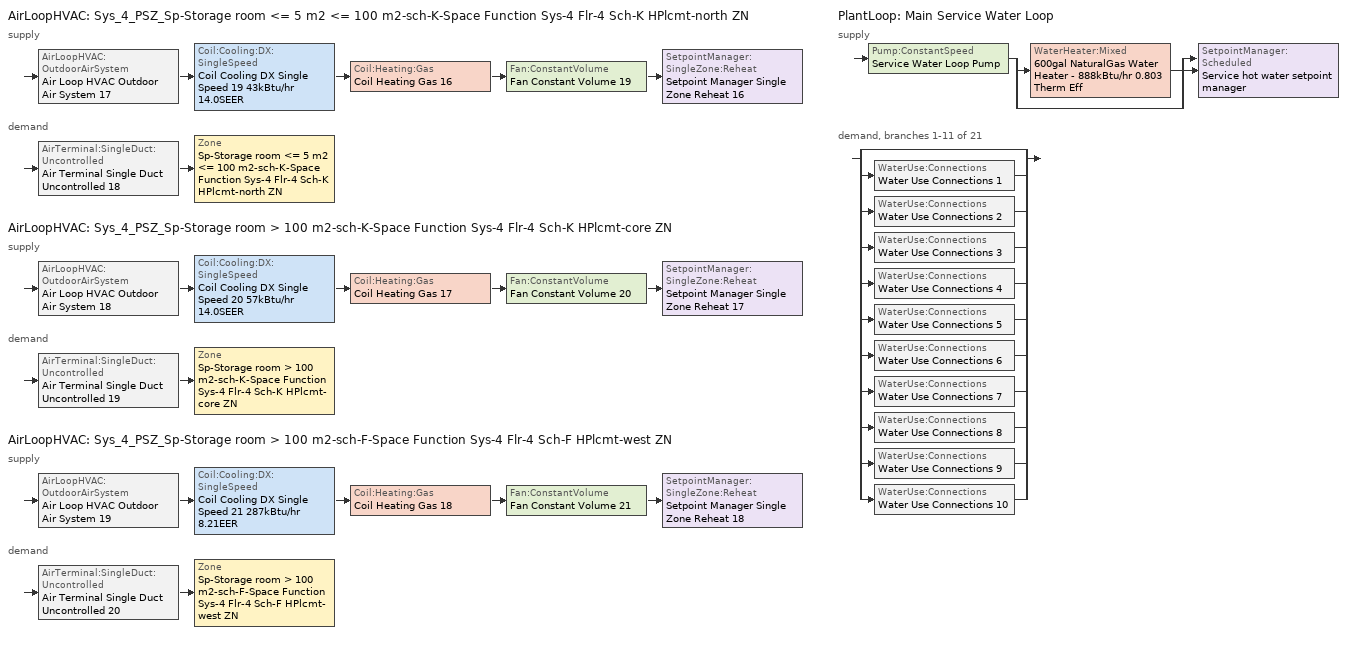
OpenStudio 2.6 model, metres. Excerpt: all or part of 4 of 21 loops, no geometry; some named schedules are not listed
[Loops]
AirLoopHVAC 'Sys_4_PSZ_Sp-Storage room <= 5 m2 <= 100 m2-sch-K-Space Function Sys-4 Flr-4 Sch-K HPlcmt-north ZN'
 supply: AirLoopHVAC:OutdoorAirSystem 'Air Loop HVAC Outdoor Air System 17' > Coil:Cooling:DX:SingleSpeed 'Coil Cooling DX Single Speed 19 43kBtu/hr 14.0SEER' > Coil:Heating:Gas 'Coil Heating Gas 16' > Fan:ConstantVolume 'Fan Constant Volume 19' > SetpointManager:SingleZone:Reheat 'Setpoint Manager Single Zone Reheat 16'
 demand: AirTerminal:SingleDuct:Uncontrolled 'Air Terminal Single Duct Uncontrolled 18' > Zone 'Sp-Storage room <= 5 m2 <= 100 m2-sch-K-Space Function Sys-4 Flr-4 Sch-K HPlcmt-north ZN'
AirLoopHVAC 'Sys_4_PSZ_Sp-Storage room > 100 m2-sch-K-Space Function Sys-4 Flr-4 Sch-K HPlcmt-core ZN'
 supply: AirLoopHVAC:OutdoorAirSystem 'Air Loop HVAC Outdoor Air System 18' > Coil:Cooling:DX:SingleSpeed 'Coil Cooling DX Single Speed 20 57kBtu/hr 14.0SEER' > Coil:Heating:Gas 'Coil Heating Gas 17' > Fan:ConstantVolume 'Fan Constant Volume 20' > SetpointManager:SingleZone:Reheat 'Setpoint Manager Single Zone Reheat 17'
 demand: AirTerminal:SingleDuct:Uncontrolled 'Air Terminal Single Duct Uncontrolled 19' > Zone 'Sp-Storage room > 100 m2-sch-K-Space Function Sys-4 Flr-4 Sch-K HPlcmt-core ZN'
AirLoopHVAC 'Sys_4_PSZ_Sp-Storage room > 100 m2-sch-F-Space Function Sys-4 Flr-4 Sch-F HPlcmt-west ZN'
 supply: AirLoopHVAC:OutdoorAirSystem 'Air Loop HVAC Outdoor Air System 19' > Coil:Cooling:DX:SingleSpeed 'Coil Cooling DX Single Speed 21 287kBtu/hr 8.21EER' > Coil:Heating:Gas 'Coil Heating Gas 18' > Fan:ConstantVolume 'Fan Constant Volume 21' > SetpointManager:SingleZone:Reheat 'Setpoint Manager Single Zone Reheat 18'
 demand: AirTerminal:SingleDuct:Uncontrolled 'Air Terminal Single Duct Uncontrolled 20' > Zone 'Sp-Storage room > 100 m2-sch-F-Space Function Sys-4 Flr-4 Sch-F HPlcmt-west ZN'
PlantLoop 'Main Service Water Loop'
 supply: Pump:ConstantSpeed 'Service Water Loop Pump' > split
  | WaterHeater:Mixed '600gal NaturalGas Water Heater - 888kBtu/hr 0.803 Therm Eff'
  | bypass
  join > SetpointManager:Scheduled 'Service hot water setpoint manager'
 demand, branches 1-11 of 21: split
  | bypass
  | WaterUse:Connections 'Water Use Connections 1'
  | WaterUse:Connections 'Water Use Connections 2'
  | WaterUse:Connections 'Water Use Connections 3'
  | WaterUse:Connections 'Water Use Connections 4'
  | WaterUse:Connections 'Water Use Connections 5'
  | WaterUse:Connections 'Water Use Connections 6'
  | WaterUse:Connections 'Water Use Connections 7'
  | WaterUse:Connections 'Water Use Connections 8'
  | WaterUse:Connections 'Water Use Connections 9'
  | WaterUse:Connections 'Water Use Connections 10'
[Sizing:Zone] Zone Cooling Design Supply Air Temperature Input Method=SupplyAirTemperature; Zone Cooling Design Supply Air Temperature {C}=13; Zone Cooling Design Supply Air Temperature Difference {deltaC}=11.11; Zone Heating Design Supply Air Temperature Input Method=SupplyAirTemperature; Zone Heating Design Supply Air Temperature {C}=43; Zone Heating Design Supply Air Temperature Difference {deltaC}=11.11; Zone Cooling Design Supply Air Humidity Ratio {kg-H2O/kg-air}=0.0085; Zone Heating Design Supply Air Humidity Ratio {kg-H2O/kg-air}=0.008; Zone Heating Sizing Factor=1.3; Zone Cooling Sizing Factor=1.1; Cooling Design Air Flow Method=DesignDay; Heating Design Air Flow Method=DesignDay; Account for Dedicated Outdoor Air System=No; Dedicated Outdoor Air System Control Strategy=NeutralSupplyAir; Dedicated Outdoor Air Low Setpoint Temperature for Design {C}=autosize; Dedicated Outdoor Air High Setpoint Temperature for Design {C}=autosize
Sp-Storage room <= 5 m2 <= 100 m2-sch-K-Space Function Sys-4 Flr-4 Sch-K HPlcmt-north ZN; Sp-Storage room > 100 m2-sch-K-Space Function Sys-4 Flr-4 Sch-K HPlcmt-core ZN; Sp-Storage room > 100 m2-sch-F-Space Function Sys-4 Flr-4 Sch-F HPlcmt-west ZN
[Zone equipment]
Sp-Storage room <= 5 m2 <= 100 m2-sch-K-Space Function Sys-4 Flr-4 Sch-K HPlcmt-north ZN: Air Terminal Single Duct Uncontrolled 18, Zone HVAC Baseboard Convective Water 18
Sp-Storage room > 100 m2-sch-K-Space Function Sys-4 Flr-4 Sch-K HPlcmt-core ZN: Air Terminal Single Duct Uncontrolled 19, Zone HVAC Baseboard Convective Water 19
Sp-Storage room > 100 m2-sch-F-Space Function Sys-4 Flr-4 Sch-F HPlcmt-west ZN: Air Terminal Single Duct Uncontrolled 20, Zone HVAC Baseboard Convective Water 20
[PlantLoop]
Main Service Water Loop: Glycol Concentration=0; Maximum Loop Temperature {C}=60; Minimum Loop Temperature {C}=10; Plant Loop Volume {m3}=Autocalculate; Load Distribution Scheme=Optimal
[Sizing:Plant]
Main Service Water Loop: Loop Type=Heating; Design Loop Exit Temperature {C}=60; Loop Design Temperature Difference {deltaC}=5; Sizing Option=NonCoincident; Zone Timesteps in Averaging Window=1; Coincident Sizing Factor Mode=None
[AirLoopHVAC] Design Supply Air Flow Rate {m3/s}=AutoSize
Name | Availability Schedule
Sys_4_PSZ_Sp-Storage room <= 5 m2 <= 100 m2-sch-K-Space Function Sys-4 Flr-4 Sch-K HPlcmt-north ZN | Sys_4_PSZ_Sp-Storage room <= 5 m2 <= 100 m2-sch-K-Space Function Sys-4 Flr-4 Sch-K HPlcmt-north ZN Occ Sch
Sys_4_PSZ_Sp-Storage room > 100 m2-sch-K-Space Function Sys-4 Flr-4 Sch-K HPlcmt-core ZN | Sys_4_PSZ_Sp-Storage room > 100 m2-sch-K-Space Function Sys-4 Flr-4 Sch-K HPlcmt-core ZN Occ Sch
Sys_4_PSZ_Sp-Storage room > 100 m2-sch-F-Space Function Sys-4 Flr-4 Sch-F HPlcmt-west ZN | Sys_4_PSZ_Sp-Storage room > 100 m2-sch-F-Space Function Sys-4 Flr-4 Sch-F HPlcmt-west ZN Occ Sch
[Sizing:System] Type of Load to Size On=Sensible; Design Outdoor Air Flow Rate {m3/s}=Autosize; Minimum System Air Flow Ratio=1; Preheat Design Temperature {C}=7; Preheat Design Humidity Ratio {kg-H2O/kg-Air}=0.008; Precool Design Temperature {C}=13; Precool Design Humidity Ratio {kg-H2O/kg-Air}=0.008; Central Cooling Design Supply Air Temperature {C}=13; Central Heating Design Supply Air Temperature {C}=43; Sizing Option=NonCoincident; 100% Outdoor Air in Cooling=No; 100% Outdoor Air in Heating=No; Central Cooling Design Supply Air Humidity Ratio {kg-H2O/kg-Air}=0.0085; Central Heating Design Supply Air Humidity Ratio {kg-H2O/kg-Air}=0.008; Cooling Design Air Flow Method=DesignDay; Cooling Design Air Flow Rate {m3/s}=0; Heating Design Air Flow Method=DesignDay; Heating Design Air Flow Rate {m3/s}=0; System Outdoor Air Method=ZoneSum; Zone Maximum Outdoor Air Fraction=1; Cooling Supply Air Flow Rate Per Floor Area {m3/s-m2}=0.00996765; Cooling Fraction of Autosized Cooling Supply Air Flow Rate=1; Cooling Supply Air Flow Rate Per Unit Cooling Capacity {m3/s-W}=3.94755e-05; Heating Supply Air Flow Rate Per Floor Area {m3/s-m2}=0.00996765; Heating Fraction of Autosized Heating Supply Air Flow Rate=1; Heating Fraction of Autosized Cooling Supply Air Flow Rate=1; Heating Supply Air Flow Rate Per Unit Heating Capacity {m3/s-W}=3.15882e-05; Cooling Design Capacity Method=CoolingDesignCapacity; Cooling Design Capacity {W}=autosize; Cooling Design Capacity Per Floor Area {W/m2}=234.7; Fraction of Autosized Cooling Design Capacity=1; Heating Design Capacity Method=HeatingDesignCapacity; Heating Design Capacity {W}=autosize; Heating Design Capacity Per Floor Area {W/m2}=157; Fraction of Autosized Heating Design Capacity=1; Central Cooling Capacity Control Method=OnOff
Sys_4_PSZ_Sp-Storage room <= 5 m2 <= 100 m2-sch-K-Space Function Sys-4 Flr-4 Sch-K HPlcmt-north ZN; Sys_4_PSZ_Sp-Storage room > 100 m2-sch-K-Space Function Sys-4 Flr-4 Sch-K HPlcmt-core ZN; Sys_4_PSZ_Sp-Storage room > 100 m2-sch-F-Space Function Sys-4 Flr-4 Sch-F HPlcmt-west ZN
[Fan:ConstantVolume] Availability Schedule=Always On Discrete; Fan Efficiency=0.39975; Pressure Rise {Pa}=640; Maximum Flow Rate {m3/s}=AutoSize; Motor Efficiency=0.615
Fan Constant Volume 19; Fan Constant Volume 20; Fan Constant Volume 21
[Coil:Cooling:DX:SingleSpeed] Availability Schedule=Always On Discrete; Rated Total Cooling Capacity {W}=autosize; Rated Sensible Heat Ratio=autosize; Rated Air Flow Rate {m3/s}=autosize; Rated Evaporator Fan Power Per Volume Flow Rate {W/(m3/s)}=773.3; Total Cooling Capacity Function of Temperature Curve=DXCOOL-NECB2011-REF-CAPFT; Total Cooling Capacity Function of Flow Fraction Curve=DXCOOL-NECB2011-REF-CAPFFLOW; Energy Input Ratio Function of Temperature Curve=DXCOOL-NECB2011-REF-COOLEIRFT; Energy Input Ratio Function of Flow Fraction Curve=DXCOOL-NECB2011-REF-COOLEIRFFLOW; Part Load Fraction Correlation Curve=DXCOOL-NECB2011-REF-COOLPLFFPLR; Condenser Type=AirCooled; Evaporative Condenser Effectiveness=0; Evaporative Condenser Air Flow Rate {m3/s}=Autosize; Evaporative Condenser Pump Rated Power Consumption {W}=Autosize; Crankcase Heater Capacity {W}=0; Maximum Outdoor Dry-Bulb Temperature for Crankcase Heater Operation {C}=0; Basin Heater Capacity {W/K}=0; Basin Heater Setpoint Temperature {C}=10
Name | Rated COP {W/W}
Coil Cooling DX Single Speed 19 43kBtu/hr 14.0SEER; Coil Cooling DX Single Speed 20 57kBtu/hr 14.0SEER | 3.8248
Coil Cooling DX Single Speed 21 287kBtu/hr 8.21EER | 2.95942
[Controller:OutdoorAir] Minimum Outdoor Air Flow Rate {m3/s}=autosize; Maximum Outdoor Air Flow Rate {m3/s}=Autosize; Economizer Control Action Type=ModulateFlow; Lockout Type=NoLockout; Minimum Limit Type=FixedMinimum; High Humidity Control=No; Heat Recovery Bypass Control Type=BypassWhenWithinEconomizerLimits
Name | Economizer Control Type | Economizer Maximum Limit Dry-Bulb Temperature {C} | Economizer Maximum Limit Enthalpy {J/kg} | Economizer Minimum Limit Dry-Bulb Temperature {C} | Minimum Outdoor Air Schedule | Controller Mechanical Ventilation
Controller Outdoor Air 17 | NoEconomizer | 28 | 64000 | -100 | Sys_4_PSZ_Sp-Storage room <= 5 m2 <= 100 m2-sch-K-Space Function Sys-4 Flr-4 Sch-K HPlcmt-north ZN Occ Sch | Controller Mechanical Ventilation 17
Controller Outdoor Air 18 | NoEconomizer | 28 | 64000 | -100 | Sys_4_PSZ_Sp-Storage room > 100 m2-sch-K-Space Function Sys-4 Flr-4 Sch-K HPlcmt-core ZN Occ Sch | Controller Mechanical Ventilation 18
Controller Outdoor Air 19 | DifferentialEnthalpy |  |  |  | Sys_4_PSZ_Sp-Storage room > 100 m2-sch-F-Space Function Sys-4 Flr-4 Sch-F HPlcmt-west ZN Occ Sch | Controller Mechanical Ventilation 19
[Controller:MechanicalVentilation] Availability Schedule=Always On Discrete; System Outdoor Air Method=ZoneSum
Controller Mechanical Ventilation 17; Controller Mechanical Ventilation 18; Controller Mechanical Ventilation 19
[AirLoopHVAC:OutdoorAirSystem]
Name | Controller
Air Loop HVAC Outdoor Air System 17 | Controller Outdoor Air 17
Air Loop HVAC Outdoor Air System 18 | Controller Outdoor Air 18
Air Loop HVAC Outdoor Air System 19 | Controller Outdoor Air 19
[SetpointManager:Scheduled]
Service hot water setpoint manager: Control Variable=Temperature; Schedule=Service Water Loop Temp - 140F
[AirTerminal:SingleDuct:Uncontrolled] Availability Schedule=Always On Discrete; Maximum Air Flow Rate {m3/s}=AutoSize
Air Terminal Single Duct Uncontrolled 18; Air Terminal Single Duct Uncontrolled 19; Air Terminal Single Duct Uncontrolled 20
[Coil:Heating:Gas] Availability Schedule=Always On Discrete; Nominal Capacity {W}=AutoSize; Parasitic Electric Load {W}=0; Part Load Fraction Correlation Curve=FURNACE-EFFPLR-NECB2011; Parasitic Gas Load {W}=0
Name | Gas Burner Efficiency
Coil Heating Gas 16 | 0.924
Coil Heating Gas 17; Coil Heating Gas 18 | 0.81
[SetpointManager:SingleZone:Reheat] Minimum Supply Air Temperature {C}=13; Maximum Supply Air Temperature {C}=43
Name | Control Zone
Setpoint Manager Single Zone Reheat 16 | Sp-Storage room <= 5 m2 <= 100 m2-sch-K-Space Function Sys-4 Flr-4 Sch-K HPlcmt-north ZN
Setpoint Manager Single Zone Reheat 17 | Sp-Storage room > 100 m2-sch-K-Space Function Sys-4 Flr-4 Sch-K HPlcmt-core ZN
Setpoint Manager Single Zone Reheat 18 | Sp-Storage room > 100 m2-sch-F-Space Function Sys-4 Flr-4 Sch-F HPlcmt-west ZN
[Pump:ConstantSpeed]
Service Water Loop Pump: Rated Flow Rate {m3/s}=autosize; Rated Pump Head {Pa}=833035; Rated Power Consumption {W}=autosize; Motor Efficiency=0.865; Fraction of Motor Inefficiencies to Fluid Stream=0; Pump Control Type=Intermittent; Design Power Sizing Method=PowerPerFlowPerPressure; Design Electric Power per Unit Flow Rate {W/(m3/s)}=348701.1; Design Shaft Power per Unit Flow Rate per Unit Head {W-s/m3-Pa}=1.28205
[WaterHeater:Mixed]
600gal NaturalGas Water Heater - 888kBtu/hr 0.803 Therm Eff: Tank Volume {m3}=2.27223; Setpoint Temperature Schedule=Service Water Loop Temp - 140F; Deadband Temperature Difference {deltaC}=2; Maximum Temperature Limit {C}=82.2222; Heater Control Type=Cycle; Heater Maximum Capacity {W}=260379; Heater Fuel Type=NaturalGas; Heater Thermal Efficiency=0.803427; Part Load Factor Curve=SWH-EFFFPLR-NECB2011; Off Cycle Parasitic Fuel Consumption Rate {W}=20; Off Cycle Parasitic Fuel Type=NaturalGas; Off Cycle Parasitic Heat Fraction to Tank=0.8; On Cycle Parasitic Fuel Type=NaturalGas; On Cycle Parasitic Heat Fraction to Tank=0; Ambient Temperature Indicator=Schedule; Ambient Temperature Schedule=Water Heater Ambient Temp Schedule - 70F; Off Cycle Loss Coefficient to Ambient Temperature {W/K}=22.9434; On Cycle Loss Coefficient to Ambient Temperature {W/K}=22.9434; Use Side Effectiveness=1; Source Side Effectiveness=1; Use Side Design Flow Rate {m3/s}=autosize; Source Side Design Flow Rate {m3/s}=autosize; Indirect Water Heating Recovery Time {hr}=1.5; Source Side Flow Control Mode=IndirectHeatPrimarySetpoint
[WaterUse:Connections]
Name | Water Use Equipment Name 1
Water Use Connections 1 | Convention centre exhibit space-space function Service Water Use 0.47gal/min
Water Use Connections 2 | Dormitory living quarters-space function Service Water Use 3.16gal/min
Water Use Connections 3 | Dwelling units general-space function Service Water Use 3.16gal/min
Water Use Connections 4 | Dwelling units long-term-space function Service Water Use 3.16gal/min
Water Use Connections 5 | Storage room <= 5 m2 <= 100 m2-sch-i-space function Service Water Use 0.47gal/min
Water Use Connections 6 | Storage room <= 5 m2 <= 100 m2-sch-j-space function Service Water Use 0.47gal/min
Water Use Connections 7 | Storage room <= 5 m2 <= 100 m2-sch-k-space function Service Water Use 0.47gal/min
Water Use Connections 8 | Storage room > 100 m2-sch-a-space function Service Water Use 0.63gal/min
Water Use Connections 9 | Storage room > 100 m2-sch-b-space function Service Water Use 0.47gal/min
Water Use Connections 10 | Storage room > 100 m2-sch-c-space function Service Water Use 0.47gal/min
[WaterUse:Equipment:Definition]
Name | Peak Flow Rate {m3/s} | Target Temperature Schedule | Sensible Fraction Schedule | Latent Fraction Schedule
Convention centre exhibit space-space function Service Water Use Def 0.47gal/min | 2.98757e-05 | Schedule Ruleset 5 | Schedule Ruleset 3 | Schedule Ruleset 4
Dormitory living quarters-space function Service Water Use Def 3.16gal/min | 0.000199171 | Schedule Ruleset 8 | Schedule Ruleset 6 | Schedule Ruleset 7
Dwelling units general-space function Service Water Use Def 3.16gal/min | 0.000199171 | Schedule Ruleset 11 | Schedule Ruleset 9 | Schedule Ruleset 10
Dwelling units long-term-space function Service Water Use Def 3.16gal/min | 0.000199171 | Schedule Ruleset 14 | Schedule Ruleset 12 | Schedule Ruleset 13
Storage room <= 5 m2 <= 100 m2-sch-i-space function Service Water Use Def 0.47gal/min | 2.98757e-05 | Schedule Ruleset 17 | Schedule Ruleset 15 | Schedule Ruleset 16
Storage room <= 5 m2 <= 100 m2-sch-j-space function Service Water Use Def 0.47gal/min | 2.98757e-05 | Schedule Ruleset 20 | Schedule Ruleset 18 | Schedule Ruleset 19
Storage room <= 5 m2 <= 100 m2-sch-k-space function Service Water Use Def 0.47gal/min | 2.98757e-05 | Schedule Ruleset 23 | Schedule Ruleset 21 | Schedule Ruleset 22
Storage room > 100 m2-sch-a-space function Service Water Use Def 0.63gal/min | 3.98343e-05 | Schedule Ruleset 26 | Schedule Ruleset 24 | Schedule Ruleset 25
Storage room > 100 m2-sch-b-space function Service Water Use Def 0.47gal/min | 2.98757e-05 | Schedule Ruleset 29 | Schedule Ruleset 27 | Schedule Ruleset 28
Storage room > 100 m2-sch-c-space function Service Water Use Def 0.47gal/min | 2.98757e-05 | Schedule Ruleset 32 | Schedule Ruleset 30 | Schedule Ruleset 31
[WaterUse:Equipment]
Name | Water Use Equipment Definition | Space | Flow Rate Fraction Schedule
Convention centre exhibit space-space function Service Water Use 0.47gal/min | Convention centre exhibit space-space function Service Water Use Def 0.47gal/min | Convention centre exhibit space-Space Function | NECB-C-Service Water Heating
Dormitory living quarters-space function Service Water Use 3.16gal/min | Dormitory living quarters-space function Service Water Use Def 3.16gal/min | Dormitory living quarters-Space Function | NECB-G-Service Water Heating
Dwelling units general-space function Service Water Use 3.16gal/min | Dwelling units general-space function Service Water Use Def 3.16gal/min | Dwelling units general-Space Function | NECB-G-Service Water Heating
Dwelling units long-term-space function Service Water Use 3.16gal/min | Dwelling units long-term-space function Service Water Use Def 3.16gal/min | Dwelling units long-term-Space Function | NECB-J-Service Water Heating
Storage room <= 5 m2 <= 100 m2-sch-i-space function Service Water Use 0.47gal/min | Storage room <= 5 m2 <= 100 m2-sch-i-space function Service Water Use Def 0.47gal/min | Storage room <= 5 m2 <= 100 m2-sch-I-Space Function | NECB-I-Service Water Heating
Storage room <= 5 m2 <= 100 m2-sch-j-space function Service Water Use 0.47gal/min | Storage room <= 5 m2 <= 100 m2-sch-j-space function Service Water Use Def 0.47gal/min | Storage room <= 5 m2 <= 100 m2-sch-J-Space Function | NECB-J-Service Water Heating
Storage room <= 5 m2 <= 100 m2-sch-k-space function Service Water Use 0.47gal/min | Storage room <= 5 m2 <= 100 m2-sch-k-space function Service Water Use Def 0.47gal/min | Storage room <= 5 m2 <= 100 m2-sch-K-Space Function | NECB-K-Service Water Heating
Storage room > 100 m2-sch-a-space function Service Water Use 0.63gal/min | Storage room > 100 m2-sch-a-space function Service Water Use Def 0.63gal/min | Storage room > 100 m2-sch-A-Space Function | NECB-A-Service Water Heating
Storage room > 100 m2-sch-b-space function Service Water Use 0.47gal/min | Storage room > 100 m2-sch-b-space function Service Water Use Def 0.47gal/min | Storage room > 100 m2-sch-B-Space Function | NECB-B-Service Water Heating
Storage room > 100 m2-sch-c-space function Service Water Use 0.47gal/min | Storage room > 100 m2-sch-c-space function Service Water Use Def 0.47gal/min | Storage room > 100 m2-sch-C-Space Function | NECB-C-Service Water Heating
[Schedule:Ruleset]
Name | Default Day Schedule | Summer Design Day Schedule | Winter Design Day Schedule
Service Water Loop Temp - 140F | Service Water Loop Temp - 140F Default
Water Heater Ambient Temp Schedule - 70F | Water Heater Ambient Temp Schedule - 70F Default
NECB-C-Service Water Heating | NECB-C-Service Water Heating Default
NECB-G-Service Water Heating | NECB-G-Service Water Heating Default
NECB-J-Service Water Heating | NECB-J-Service Water Heating Default
NECB-I-Service Water Heating | NECB-I-Service Water Heating Default
NECB-K-Service Water Heating | NECB-K-Service Water Heating Default
NECB-A-Service Water Heating | NECB-A-Service Water Heating Default
NECB-B-Service Water Heating | NECB-B-Service Water Heating Default
Sys_4_PSZ_Sp-Storage room <= 5 m2 <= 100 m2-sch-K-Space Function Sys-4 Flr-4 Sch-K HPlcmt-north ZN Occ Sch | Sys_4_PSZ_Sp-Storage room <= 5 m2 <= 100 m2-sch-K-Space Function Sys-4 Flr-4 Sch-K HPlcmt-north ZN Occ Sch Default | Sys_4_PSZ_Sp-Storage room <= 5 m2 <= 100 m2-sch-K-Space Function Sys-4 Flr-4 Sch-K HPlcmt-north ZN Occ Sch Summer Design Day | Sys_4_PSZ_Sp-Storage room <= 5 m2 <= 100 m2-sch-K-Space Function Sys-4 Flr-4 Sch-K HPlcmt-north ZN Occ Sch Winter Design Day
Sys_4_PSZ_Sp-Storage room > 100 m2-sch-F-Space Function Sys-4 Flr-4 Sch-F HPlcmt-west ZN Occ Sch | Sys_4_PSZ_Sp-Storage room > 100 m2-sch-F-Space Function Sys-4 Flr-4 Sch-F HPlcmt-west ZN Occ Sch Default | Sys_4_PSZ_Sp-Storage room > 100 m2-sch-F-Space Function Sys-4 Flr-4 Sch-F HPlcmt-west ZN Occ Sch Summer Design Day | Sys_4_PSZ_Sp-Storage room > 100 m2-sch-F-Space Function Sys-4 Flr-4 Sch-F HPlcmt-west ZN Occ Sch Winter Design Day
Sys_4_PSZ_Sp-Storage room > 100 m2-sch-K-Space Function Sys-4 Flr-4 Sch-K HPlcmt-core ZN Occ Sch | Sys_4_PSZ_Sp-Storage room > 100 m2-sch-K-Space Function Sys-4 Flr-4 Sch-K HPlcmt-core ZN Occ Sch Default | Sys_4_PSZ_Sp-Storage room > 100 m2-sch-K-Space Function Sys-4 Flr-4 Sch-K HPlcmt-core ZN Occ Sch Summer Design Day | Sys_4_PSZ_Sp-Storage room > 100 m2-sch-K-Space Function Sys-4 Flr-4 Sch-K HPlcmt-core ZN Occ Sch Winter Design Day
[Schedule:Day]
Sys_4_PSZ_Sp-Storage room <= 5 m2 <= 100 m2-sch-K-Space Function Sys-4 Flr-4 Sch-K HPlcmt-north ZN Occ Sch Default; Sys_4_PSZ_Sp-Storage room <= 5 m2 <= 100 m2-sch-K-Space Function Sys-4 Flr-4 Sch-K HPlcmt-north ZN Occ Sch Winter Design Day; Sys_4_PSZ_Sp-Storage room <= 5 m2 <= 100 m2-sch-K-Space Function Sys-4 Flr-4 Sch-K HPlcmt-north ZN Occ Sch Summer Design Day: 24, 0, 1
[Schedule:Rule] Schedule Ruleset=Sys_4_PSZ_Sp-Storage room <= 5 m2 <= 100 m2-sch-K-Space Function Sys-4 Flr-4 Sch-K HPlcmt-north ZN Occ Sch; Date Specification Type=DateRange; Start Month=1; Start Day=1; End Month=12
Name | Rule Order | Day Schedule | Apply Monday | End Day | Apply Tuesday
Sys_4_PSZ_Sp-Storage room <= 5 m2 <= 100 m2-sch-K-Space Function Sys-4 Flr-4 Sch-K HPlcmt-north ZN Occ Sch Monday Rule | 6 | Sys_4_PSZ_Sp-Storage room <= 5 m2 <= 100 m2-sch-K-Space Function Sys-4 Flr-4 Sch-K HPlcmt-north ZN Occ Sch Monday | Yes | 25
Sys_4_PSZ_Sp-Storage room <= 5 m2 <= 100 m2-sch-K-Space Function Sys-4 Flr-4 Sch-K HPlcmt-north ZN Occ Sch Tuesday Rule | 5 | Sys_4_PSZ_Sp-Storage room <= 5 m2 <= 100 m2-sch-K-Space Function Sys-4 Flr-4 Sch-K HPlcmt-north ZN Occ Sch Tuesday |  | 26 | Yes
[Schedule:Constant]
Always On Discrete: Value=1
[Curve:Biquadratic] Minimum Value of x=13; Maximum Value of x=24; Minimum Value of y=24; Maximum Value of y=46
Name | Coefficient1 Constant | Coefficient2 x | Coefficient3 x**2 | Coefficient4 y | Coefficient5 y**2 | Coefficient6 x*y
DXCOOL-NECB2011-REF-CAPFT | 0.867905 | 0.0142459 | 0.00055436 | -0.0075575 | 3.3e-05 | -0.0001918
DXCOOL-NECB2011-REF-COOLEIRFT | 0.116936 | 0.0284933 | -0.0004112 | 0.0214108 | 0.00016103 | -0.0006791
[Curve:Quadratic] Coefficient1 Constant=1; Coefficient2 x=0; Coefficient3 x**2=0; Minimum Value of x=0; Maximum Value of x=1
DXCOOL-NECB2011-REF-CAPFFLOW; DXCOOL-NECB2011-REF-COOLEIRFFLOW
[Curve:Cubic] Maximum Value of x=1
Name | Coefficient1 Constant | Coefficient2 x | Coefficient3 x**2 | Coefficient4 x**3 | Minimum Value of x
DXCOOL-NECB2011-REF-COOLPLFFPLR | 0.0277 | 4.9151 | -8.184 | 4.2702 | 0.7
SWH-EFFFPLR-NECB2011 | 0.7576 | 1.0071 | -1.4443 | 0.6844 | 0
FURNACE-EFFPLR-NECB2011 | 0.7277 | 1.0667 | -1.5174 | 0.7282 | 0
